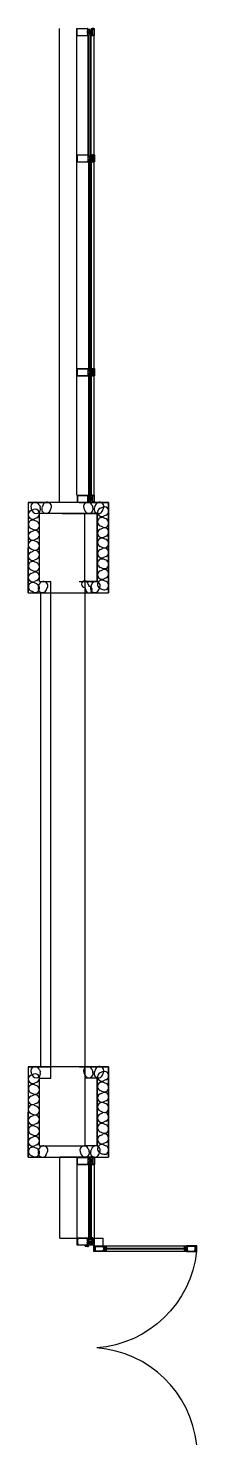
# Model space of a CAD drawing. Extents: x 11182 to 734459, y -1391328 to 152085.
# Drawn here: x 126298 to 127791, y -585206 to -572659 of the extents above; entities that cross this region are included whole.
import ezdxf

# ---------------------------------------------------------------- set-up
doc = ezdxf.new("R2010")
doc.units = 0
doc.header["$LTSCALE"] = 500
doc.header["$MEASUREMENT"] = 0
doc.layers.add('1_Wall_Exist', color=251, linetype='CONTINUOUS')

msp = doc.modelspace()

# ---------------------------------------------------------------- linework, layer by layer
at = {"layer": '1_Wall_Exist'}
for p, q in [((126574, -576859), (126574, -572659)), ((126729, -572723), (126729, -572659)), ((126729, -572659), (126824, -572659)), ((126729, -576793), (126729, -572718)), ((126729, -572723), (126824, -572723)), ((126730, -572661), (126820, -572661)), ((126730, -572721), (126730, -572661)), ((126730, -572721), (126818, -572721)), ((126820, -572718), (126822, -572718)), ((126820, -572719), (126830, -572719)), ((126821, -572721), (126824, -572721)), ((126824, -572661), (126822, -572661)), ((126822, -572663), (126824, -572663)), ((126822, -572665), (126822, -572718)), ((126822, -572665), (126822, -572665)), ((126824, -572661), (126824, -572659)), ((126824, -572663), (126824, -572679)), ((126824, -572663), (126830, -572663)), ((126830, -572670), (126824, -572670)), ((126862, -572679), (126824, -572679)), ((126850, -572682), (126824, -572682)), ((126824, -572701), (126824, -572682)), ((126850, -572701), (126824, -572701)), ((126824, -572704), (126824, -572719)), ((126862, -572704), (126824, -572704)), ((126830, -572713), (126824, -572713)), ((126824, -572723), (126824, -572721)), ((126830, -572663), (126830, -572670)), ((126830, -572719), (126830, -572713)), ((126830, -573789), (126830, -572714)), ((126836, -573789), (126836, -572714)), ((126849, -572670), (126837, -572670)), ((126849, -572713), (126837, -572713)), ((126843, -572688), (126857, -572688)), ((126843, -572694), (126857, -572694)), ((126844, -572685), (126850, -572685)), ((126844, -572698), (126850, -572698)), ((126849, -573789), (126849, -572714)), ((126850, -572682), (126850, -572685)), ((126850, -572701), (126850, -572698)), ((126855, -573789), (126855, -572714)), ((126862, -572668), (126856, -572668)), ((126862, -572714), (126856, -572714)), ((126857, -572682), (126857, -572679)), ((126857, -572688), (126857, -572685)), ((126857, -572698), (126857, -572694)), ((126857, -572701), (126857, -572704)), ((126862, -572663), (126862, -572719)), ((126862, -572663), (126864, -572663)), ((126862, -572719), (126864, -572719)), ((126865, -572661), (126864, -572659)), ((126864, -572659), (126881, -572659)), ((126864, -572663), (126871, -572665)), ((126864, -572663), (126864, -572663)), ((126864, -572665), (126864, -572717)), ((126864, -572665), (126870, -572666)), ((126864, -572717), (126865, -572717)), ((126864, -572719), (126871, -572717)), ((126864, -572719), (126864, -572719)), ((126865, -572721), (126864, -572723)), ((126864, -572723), (126881, -572723)), ((126866, -572663), (126865, -572661)), ((126873, -572664), (126865, -572661)), ((126880, -572661), (126865, -572661)), ((126865, -572717), (126870, -572716)), ((126873, -572718), (126865, -572721)), ((126866, -572719), (126865, -572721)), ((126865, -572721), (126880, -572721)), ((126866, -572663), (126871, -572665)), ((126866, -572719), (126871, -572718)), ((126870, -572666), (126873, -572666)), ((126870, -572716), (126873, -572717)), ((126871, -572665), (126871, -572665)), ((126871, -572717), (126871, -572718)), ((126873, -572666), (126873, -572664)), ((126873, -572717), (126873, -572718)), ((126880, -572661), (126880, -572721)), ((126881, -572659), (126881, -572723)), ((126881, -576793), (126881, -572718)), ((126732, -573842), (126732, -573779)), ((126732, -573779), (126828, -573779)), ((126732, -573842), (126827, -573842)), ((126734, -573780), (126824, -573780)), ((126734, -573840), (126734, -573780)), ((126734, -573840), (126822, -573840)), ((126824, -573837), (126826, -573837)), ((126824, -573838), (126834, -573838)), ((126824, -573840), (126827, -573840)), ((126828, -573780), (126826, -573780)), ((126826, -573782), (126834, -573782)), ((126826, -573784), (126826, -573837)), ((126826, -573784), (126826, -573784)), ((126827, -573842), (126827, -573840)), ((126828, -573780), (126828, -573779)), ((126828, -573782), (126828, -573798)), ((126834, -573789), (126828, -573789)), ((126866, -573798), (126828, -573798)), ((126854, -573801), (126828, -573801)), ((126828, -573820), (126828, -573801)), ((126854, -573820), (126828, -573820)), ((126828, -573823), (126828, -573838)), ((126866, -573823), (126828, -573823)), ((126834, -573832), (126828, -573832)), ((126834, -573782), (126834, -573789)), ((126834, -575683), (126834, -573831)), ((126834, -573838), (126834, -573832)), ((126853, -573789), (126840, -573789)), ((126840, -575683), (126840, -573831)), ((126853, -573832), (126840, -573832)), ((126847, -573807), (126860, -573807)), ((126847, -573814), (126860, -573814)), ((126848, -573804), (126854, -573804)), ((126848, -573817), (126854, -573817)), ((126853, -575683), (126853, -573831)), ((126854, -573801), (126854, -573804)), ((126854, -573820), (126854, -573817)), ((126866, -573787), (126859, -573787)), ((126859, -575683), (126859, -573832)), ((126866, -573833), (126859, -573833)), ((126860, -573801), (126860, -573798)), ((126860, -573807), (126860, -573804)), ((126860, -573817), (126860, -573814)), ((126860, -573820), (126860, -573823)), ((126866, -573782), (126866, -573838)), ((126866, -573782), (126867, -573782)), ((126866, -573838), (126867, -573838)), ((126868, -573780), (126867, -573779)), ((126867, -573779), (126885, -573779)), ((126867, -573783), (126867, -573782)), ((126867, -573783), (126875, -573784)), ((126867, -573784), (126867, -573836)), ((126867, -573784), (126874, -573785)), ((126867, -573836), (126869, -573836)), ((126867, -573838), (126875, -573837)), ((126867, -573838), (126867, -573838)), ((126868, -573840), (126867, -573842)), ((126867, -573842), (126885, -573842)), ((126869, -573782), (126868, -573780)), ((126877, -573783), (126868, -573780)), ((126883, -573780), (126868, -573780)), ((126877, -573837), (126868, -573840)), ((126869, -573838), (126868, -573840)), ((126868, -573840), (126883, -573840)), ((126869, -573782), (126875, -573784)), ((126869, -573836), (126874, -573835)), ((126869, -573838), (126875, -573837)), ((126874, -573785), (126877, -573785)), ((126874, -573835), (126877, -573836)), ((126875, -573784), (126875, -573784)), ((126875, -573837), (126875, -573837)), ((126877, -573785), (126877, -573783)), ((126877, -573836), (126877, -573837)), ((126883, -573780), (126883, -573840)), ((126885, -573779), (126885, -573842)), ((126732, -575737), (126732, -575673)), ((126732, -575673), (126828, -575673)), ((126732, -575737), (126827, -575737)), ((126734, -575675), (126824, -575675)), ((126734, -575735), (126734, -575675)), ((126734, -575735), (126822, -575735)), ((126823, -575675), (126824, -575675)), ((126824, -575732), (126826, -575732)), ((126824, -575733), (126834, -575733)), ((126824, -575735), (126827, -575735)), ((126828, -575675), (126826, -575675)), ((126826, -575677), (126834, -575677)), ((126826, -575679), (126826, -575732)), ((126826, -575679), (126826, -575679)), ((126827, -575737), (126827, -575735)), ((126828, -575675), (126828, -575673)), ((126828, -575677), (126828, -575692)), ((126834, -575684), (126828, -575684)), ((126866, -575692), (126828, -575692)), ((126854, -575696), (126828, -575696)), ((126828, -575715), (126828, -575696)), ((126854, -575715), (126828, -575715)), ((126828, -575718), (126828, -575733)), ((126866, -575718), (126828, -575718)), ((126834, -575726), (126828, -575726)), ((126834, -575677), (126834, -575684)), ((126834, -576799), (126834, -575726)), ((126834, -575733), (126834, -575726)), ((126853, -575684), (126840, -575684)), ((126840, -576799), (126840, -575726)), ((126853, -575726), (126840, -575726)), ((126847, -575702), (126860, -575702)), ((126847, -575708), (126860, -575708)), ((126848, -575699), (126854, -575699)), ((126848, -575712), (126854, -575712)), ((126853, -576799), (126853, -575728)), ((126854, -575696), (126854, -575699)), ((126854, -575715), (126854, -575712)), ((126866, -575682), (126859, -575682)), ((126859, -576799), (126859, -575728)), ((126866, -575728), (126859, -575728)), ((126860, -575696), (126860, -575692)), ((126860, -575702), (126860, -575699)), ((126860, -575712), (126860, -575708)), ((126860, -575715), (126860, -575718)), ((126866, -575677), (126866, -575733)), ((126866, -575677), (126867, -575677)), ((126866, -575733), (126867, -575733)), ((126868, -575675), (126867, -575673)), ((126867, -575673), (126885, -575673)), ((126867, -575677), (126875, -575679)), ((126867, -575677), (126867, -575677)), ((126867, -575679), (126867, -575731)), ((126867, -575679), (126874, -575680)), ((126867, -575731), (126869, -575731)), ((126867, -575733), (126875, -575731)), ((126867, -575733), (126867, -575733)), ((126868, -575735), (126867, -575737)), ((126867, -575737), (126885, -575737)), ((126869, -575677), (126868, -575675)), ((126877, -575678), (126868, -575675)), ((126883, -575675), (126868, -575675)), ((126877, -575732), (126868, -575735)), ((126869, -575733), (126868, -575735)), ((126868, -575735), (126883, -575735)), ((126869, -575677), (126875, -575679)), ((126869, -575731), (126874, -575730)), ((126869, -575733), (126875, -575732)), ((126874, -575680), (126877, -575680)), ((126874, -575730), (126877, -575731)), ((126875, -575679), (126875, -575679)), ((126875, -575731), (126875, -575732)), ((126877, -575680), (126877, -575678)), ((126877, -575731), (126877, -575732)), ((126883, -575675), (126883, -575735)), ((126885, -575673), (126885, -575737)), ((127008, -576858), (126298, -576858)), ((126298, -576858), (126298, -577658)), ((126298, -577658), (126299, -576858)), ((126299, -576858), (126498, -576858)), ((126396, -576880), (126405, -576902)), ((126429, -576880), (126420, -576902)), ((126732, -576794), (126827, -576794)), ((126732, -576794), (126732, -576857)), ((126732, -576794), (126827, -576794)), ((126732, -576794), (126732, -576857)), ((126732, -576857), (126827, -576857)), ((126732, -576857), (126828, -576857)), ((126734, -576795), (126822, -576795)), ((126734, -576795), (126734, -576856)), ((126734, -576796), (126822, -576796)), ((126734, -576796), (126734, -576856)), ((126734, -576856), (126823, -576856)), ((126734, -576856), (126824, -576856)), ((126748, -576858), (127008, -576858)), ((126824, -576795), (126827, -576795)), ((126824, -576796), (126827, -576796)), ((126824, -576797), (126834, -576797)), ((126824, -576798), (126834, -576798)), ((126824, -576799), (126826, -576799)), ((126824, -576799), (126826, -576799)), ((126825, -576852), (126826, -576852)), ((126825, -576854), (126827, -576854)), ((126826, -576852), (126826, -576799)), ((126826, -576852), (126826, -576799)), ((126826, -576852), (126826, -576852)), ((126826, -576854), (126834, -576854)), ((126827, -576856), (126826, -576856)), ((126828, -576856), (126826, -576856)), ((126827, -576794), (126827, -576795)), ((126827, -576794), (126827, -576796)), ((126827, -576813), (126827, -576797)), ((126834, -576804), (126827, -576804)), ((126860, -576813), (126827, -576813)), ((126854, -576816), (126827, -576816)), ((126827, -576816), (126827, -576835)), ((126854, -576835), (126827, -576835)), ((126827, -576854), (126827, -576838)), ((126866, -576838), (126827, -576838)), ((126834, -576847), (126827, -576847)), ((126827, -576854), (126834, -576854)), ((126827, -576856), (126827, -576857)), ((126828, -576813), (126828, -576798)), ((126834, -576804), (126828, -576804)), ((126866, -576813), (126828, -576813)), ((126854, -576816), (126828, -576816)), ((126828, -576816), (126828, -576835)), ((126854, -576835), (126828, -576835)), ((126828, -576854), (126828, -576838)), ((126866, -576838), (126828, -576838)), ((126834, -576847), (126828, -576847)), ((126828, -576856), (126828, -576857)), ((126834, -576797), (126834, -576804)), ((126834, -576798), (126834, -576804)), ((126834, -576854), (126834, -576847)), ((126834, -576854), (126834, -576847)), ((126853, -576804), (126840, -576804)), ((126853, -576804), (126840, -576804)), ((126853, -576847), (126840, -576847)), ((126853, -576847), (126840, -576847)), ((126847, -576819), (126854, -576819)), ((126847, -576822), (126860, -576822)), ((126847, -576822), (126860, -576822)), ((126847, -576828), (126860, -576828)), ((126847, -576829), (126860, -576829)), ((126848, -576819), (126854, -576819)), ((126848, -576831), (126854, -576831)), ((126848, -576832), (126854, -576832)), ((126854, -576816), (126854, -576819)), ((126854, -576816), (126854, -576819)), ((126854, -576835), (126854, -576831)), ((126854, -576835), (126854, -576832)), ((126866, -576803), (126859, -576803)), ((126866, -576803), (126859, -576803)), ((126866, -576848), (126859, -576848)), ((126866, -576849), (126859, -576849)), ((126860, -576816), (126860, -576813)), ((126866, -576813), (126860, -576813)), ((126860, -576816), (126860, -576813)), ((126860, -576819), (126860, -576822)), ((126860, -576819), (126860, -576822)), ((126860, -576828), (126860, -576831)), ((126860, -576829), (126860, -576832)), ((126860, -576835), (126860, -576838)), ((126860, -576835), (126860, -576838)), ((126861, -576880), (126871, -576902)), ((126866, -576797), (126867, -576797)), ((126866, -576854), (126866, -576797)), ((126866, -576798), (126867, -576798)), ((126866, -576854), (126866, -576798)), ((126866, -576854), (126867, -576854)), ((126866, -576854), (126867, -576854)), ((126867, -576794), (126885, -576794)), ((126868, -576795), (126867, -576794)), ((126867, -576794), (126885, -576794)), ((126868, -576796), (126867, -576794)), ((126867, -576798), (126867, -576797)), ((126867, -576798), (126874, -576799)), ((126867, -576798), (126875, -576799)), ((126867, -576798), (126867, -576798)), ((126867, -576852), (126867, -576799)), ((126867, -576799), (126869, -576800)), ((126867, -576852), (126867, -576800)), ((126867, -576800), (126869, -576800)), ((126867, -576851), (126874, -576851)), ((126867, -576852), (126874, -576851)), ((126867, -576853), (126874, -576852)), ((126867, -576853), (126875, -576852)), ((126867, -576853), (126867, -576854)), ((126867, -576853), (126867, -576854)), ((126868, -576856), (126867, -576857)), ((126868, -576856), (126867, -576857)), ((126867, -576857), (126885, -576857)), ((126867, -576857), (126885, -576857)), ((126868, -576795), (126883, -576795)), ((126869, -576798), (126868, -576796)), ((126877, -576799), (126868, -576796)), ((126869, -576798), (126868, -576796)), ((126868, -576796), (126883, -576796)), ((126877, -576799), (126868, -576796)), ((126877, -576852), (126868, -576855)), ((126869, -576853), (126868, -576855)), ((126877, -576853), (126868, -576856)), ((126869, -576854), (126868, -576856)), ((126883, -576856), (126868, -576856)), ((126883, -576856), (126868, -576856)), ((126869, -576798), (126874, -576799)), ((126869, -576798), (126875, -576799)), ((126869, -576800), (126874, -576800)), ((126869, -576800), (126874, -576801)), ((126869, -576853), (126874, -576852)), ((126869, -576854), (126875, -576852)), ((126874, -576799), (126874, -576799)), ((126874, -576800), (126877, -576800)), ((126874, -576801), (126877, -576800)), ((126874, -576851), (126877, -576851)), ((126874, -576851), (126877, -576851)), ((126874, -576852), (126874, -576852)), ((126875, -576799), (126875, -576799)), ((126875, -576852), (126875, -576852)), ((126877, -576800), (126877, -576799)), ((126877, -576800), (126877, -576799)), ((126877, -576851), (126877, -576852)), ((126877, -576851), (126877, -576853)), ((126883, -576856), (126883, -576795)), ((126883, -576856), (126883, -576796)), ((126893, -576880), (126884, -576902)), ((126885, -576857), (126885, -576794)), ((126885, -576857), (126885, -576794)), ((126935, -576910), (126958, -576901)), ((127008, -577658), (127008, -576858)), ((127008, -576858), (127008, -577658)), ((126323, -576931), (126345, -576921)), ((126334, -576932), (126325, -576909)), ((126374, -576994), (126352, -577003)), ((126374, -577027), (126352, -577018)), ((126398, -577558), (126398, -576958)), ((126798, -576958), (126398, -576958)), ((126491, -576932), (126498, -576914)), ((126498, -576914), (126500, -576909)), ((126599, -576958), (126909, -576958)), ((126790, -576909), (126799, -576932)), ((126798, -577558), (126798, -576958)), ((126908, -576958), (126806, -576958)), ((126908, -576958), (126908, -577558)), ((126908, -577558), (126909, -576958)), ((126955, -576932), (126964, -576910)), ((126988, -576972), (126965, -576981)), ((126988, -577005), (126965, -576996)), ((126322, -577089), (126344, -577098)), ((126322, -577118), (126345, -577109)), ((126936, -577067), (126958, -577076)), ((126936, -577096), (126958, -577087)), ((126322, -577271), (126345, -577280)), ((126374, -577180), (126352, -577190)), ((126374, -577209), (126352, -577199)), ((126936, -577249), (126958, -577258)), ((126936, -577276), (126958, -577267)), ((126988, -577158), (126965, -577168)), ((126988, -577187), (126965, -577178)), ((126322, -577298), (126345, -577289)), ((126374, -577360), (126352, -577369)), ((126374, -577393), (126352, -577384)), ((126988, -577338), (126965, -577347)), ((126988, -577371), (126965, -577362)), ((126322, -577455), (126345, -577464)), ((126322, -577487), (126345, -577478)), ((126936, -577433), (126958, -577443)), ((126936, -577465), (126958, -577456)), ((126988, -577527), (126965, -577537)), ((126322, -577643), (126345, -577652)), ((126374, -577549), (126352, -577559)), ((126374, -577581), (126352, -577572)), ((126396, -577582), (126387, -577605)), ((126398, -577558), (126498, -577558)), ((126458, -577634), (126467, -577612)), ((126499, -581958), (126499, -577558)), ((126748, -577558), (126908, -577558)), ((126798, -577612), (126807, -577635)), ((126799, -577558), (126799, -582559)), ((126908, -577558), (126806, -577558)), ((126829, -577582), (126838, -577604)), ((126860, -577582), (126851, -577604)), ((126923, -577634), (126932, -577612)), ((126936, -577621), (126958, -577630)), ((126988, -577559), (126966, -577550)), ((126298, -577658), (127008, -577658)), ((126298, -577658), (126498, -577658)), ((126410, -581859), (126410, -577658)), ((126748, -577658), (127008, -577658)), ((127008, -581859), (126298, -581859)), ((126298, -581859), (126298, -582659)), ((126298, -582659), (126299, -581859)), ((126299, -581859), (126498, -581859)), ((126323, -581931), (126345, -581922)), ((126334, -581932), (126325, -581910)), ((126396, -581880), (126405, -581903)), ((126748, -581859), (127008, -581859)), ((126790, -581910), (126799, -581932)), ((126861, -581880), (126871, -581902)), ((126893, -581880), (126884, -581902)), ((126935, -581910), (126958, -581901)), ((126955, -581932), (126964, -581910)), ((127008, -582659), (127008, -581859)), ((127008, -581859), (127008, -582659)), ((126374, -581994), (126352, -582003)), ((126374, -582027), (126352, -582018)), ((126398, -582559), (126398, -581958)), ((126398, -581959), (126498, -581959)), ((126908, -581959), (126806, -581959)), ((126908, -582558), (126909, -581958)), ((126908, -581959), (126908, -582559)), ((126988, -581972), (126965, -581982)), ((126988, -582005), (126965, -581996)), ((126322, -582089), (126344, -582099)), ((126322, -582119), (126345, -582109)), ((126936, -582067), (126958, -582077)), ((126936, -582097), (126958, -582088)), ((126988, -582159), (126965, -582168)), ((126322, -582271), (126345, -582280)), ((126322, -582298), (126345, -582289)), ((126374, -582181), (126352, -582190)), ((126374, -582209), (126352, -582200)), ((126936, -582249), (126958, -582259)), ((126936, -582276), (126958, -582267)), ((126988, -582187), (126965, -582178)), ((126374, -582360), (126352, -582370)), ((126374, -582394), (126352, -582384)), ((126988, -582338), (126965, -582348)), ((126988, -582372), (126965, -582362)), ((126322, -582456), (126345, -582465)), ((126322, -582488), (126345, -582478)), ((126374, -582550), (126352, -582559)), ((126936, -582434), (126958, -582443)), ((126936, -582466), (126958, -582457)), ((126988, -582528), (126965, -582537)), ((126988, -582560), (126966, -582550)), ((126298, -582659), (127008, -582659)), ((126322, -582644), (126345, -582653)), ((126374, -582582), (126352, -582572)), ((126396, -582583), (126387, -582605)), ((126398, -582559), (126799, -582559)), ((126458, -582634), (126467, -582612)), ((126885, -582660), (126577, -582659)), ((126577, -583376), (126577, -582659)), ((126732, -582723), (126732, -582660)), ((126732, -582660), (126828, -582660)), ((126734, -582661), (126824, -582661)), ((126734, -582722), (126734, -582661)), ((126748, -582659), (127008, -582659)), ((126757, -582612), (126767, -582635)), ((126908, -582559), (126806, -582559)), ((126828, -582661), (126826, -582661)), ((126826, -582663), (126834, -582663)), ((126826, -582665), (126826, -582718)), ((126826, -582665), (126826, -582665)), ((126828, -582661), (126828, -582660)), ((126828, -582663), (126828, -582679)), ((126834, -582670), (126828, -582670)), ((126829, -582582), (126838, -582605)), ((126834, -582663), (126834, -582670)), ((126853, -582670), (126840, -582670)), ((126860, -582583), (126851, -582605)), ((126866, -582668), (126859, -582668)), ((126866, -582663), (126866, -582719)), ((126866, -582663), (126867, -582663)), ((126868, -582661), (126867, -582660)), ((126867, -582660), (126885, -582660)), ((126867, -582664), (126867, -582663)), ((126867, -582664), (126875, -582665)), ((126867, -582665), (126867, -582717)), ((126867, -582665), (126874, -582666)), ((126883, -582661), (126868, -582661)), ((126869, -582664), (126868, -582662)), ((126877, -582665), (126868, -582662)), ((126869, -582664), (126875, -582665)), ((126874, -582666), (126877, -582666)), ((126875, -582665), (126875, -582665)), ((126877, -582666), (126877, -582665)), ((126883, -582661), (126883, -582722)), ((126885, -582660), (126885, -582723)), ((126923, -582634), (126932, -582612)), ((126936, -582622), (126958, -582631)), ((126732, -583376), (126732, -582719)), ((126732, -582723), (126827, -582723)), ((126734, -582722), (126822, -582722)), ((126824, -582718), (126826, -582718)), ((126824, -582719), (126834, -582719)), ((126824, -582722), (126827, -582722)), ((126827, -582723), (126827, -582722)), ((126866, -582679), (126828, -582679)), ((126854, -582682), (126828, -582682)), ((126828, -582701), (126828, -582682)), ((126854, -582701), (126828, -582701)), ((126828, -582704), (126828, -582719)), ((126866, -582704), (126828, -582704)), ((126834, -582713), (126828, -582713)), ((126834, -582719), (126834, -582713)), ((126834, -583376), (126834, -582715)), ((126853, -582713), (126840, -582713)), ((126840, -583376), (126840, -582715)), ((126847, -582688), (126860, -582688)), ((126847, -582695), (126860, -582695)), ((126848, -582685), (126854, -582685)), ((126848, -582698), (126854, -582698)), ((126853, -583376), (126853, -582715)), ((126854, -582682), (126854, -582685)), ((126854, -582701), (126854, -582698)), ((126866, -582714), (126859, -582714)), ((126859, -583376), (126859, -582715)), ((126860, -582682), (126860, -582679)), ((126860, -582688), (126860, -582685)), ((126860, -582698), (126860, -582695)), ((126860, -582701), (126860, -582704)), ((126866, -582719), (126867, -582719)), ((126867, -582717), (126869, -582717)), ((126867, -582719), (126875, -582718)), ((126867, -582719), (126867, -582719)), ((126868, -582722), (126867, -582723)), ((126867, -582723), (126885, -582723)), ((126877, -582718), (126868, -582721)), ((126869, -582719), (126868, -582721)), ((126868, -582722), (126883, -582722)), ((126869, -582717), (126874, -582716)), ((126869, -582719), (126875, -582718)), ((126874, -582716), (126877, -582717)), ((126875, -582718), (126875, -582718)), ((126877, -582717), (126877, -582718)), ((126885, -583376), (126885, -582719)), ((126577, -583376), (126961, -583376)), ((126732, -583437), (126732, -583374)), ((126732, -583374), (126828, -583374)), ((126820, -583376), (126734, -583376)), ((126734, -583376), (126734, -583384)), ((126734, -583384), (126737, -583384)), ((126737, -583389), (126734, -583389)), ((126734, -583389), (126734, -583424)), ((126734, -583424), (126737, -583424)), ((126737, -583384), (126737, -583389)), ((126737, -583424), (126737, -583429)), ((126820, -583374), (126833, -583371)), ((126820, -583384), (126820, -583376)), ((126823, -583384), (126820, -583384)), ((126820, -583402), (126820, -583399)), ((126820, -583399), (126823, -583399)), ((126825, -583402), (126820, -583402)), ((126820, -583412), (126825, -583412)), ((126820, -583414), (126820, -583412)), ((126823, -583414), (126820, -583414)), ((126825, -583376), (126823, -583376)), ((126823, -583376), (126823, -583381)), ((126823, -583381), (126828, -583381)), ((126823, -583399), (126823, -583384)), ((126823, -583429), (126823, -583414)), ((126825, -583379), (126825, -583376)), ((126828, -583379), (126825, -583379)), ((126825, -583412), (126825, -583402)), ((126828, -583374), (126828, -583379)), ((126828, -583381), (126828, -583399)), ((126833, -583386), (126828, -583386)), ((126828, -583399), (126858, -583399)), ((126828, -583402), (126843, -583402)), ((126828, -583412), (126828, -583402)), ((126830, -583412), (126828, -583412)), ((126828, -583414), (126828, -583432)), ((126863, -583414), (126828, -583414)), ((126843, -583412), (126830, -583412)), ((126830, -583429), (126830, -583414)), ((126833, -583366), (126833, -583386)), ((126833, -583386), (126863, -583386)), ((126835, -583414), (126835, -583429)), ((126838, -583386), (126840, -583366)), ((126843, -583402), (126838, -583407)), ((126838, -583407), (126843, -583412)), ((126838, -583424), (126838, -583414)), ((126878, -583424), (126838, -583424)), ((126853, -583381), (126840, -583381)), ((126848, -583404), (126840, -583407)), ((126840, -583407), (126848, -583409)), ((126858, -583404), (126848, -583404)), ((126848, -583409), (126858, -583409)), ((126853, -583366), (126853, -583386)), ((126858, -583386), (126858, -583366)), ((126871, -583374), (126858, -583371)), ((126858, -583399), (126858, -583414)), ((126866, -583399), (126858, -583399)), ((126863, -583374), (126863, -583379)), ((126871, -583374), (126863, -583374)), ((126863, -583379), (126866, -583379)), ((126863, -583414), (126866, -583399)), ((126866, -583376), (126868, -583376)), ((126866, -583379), (126866, -583376)), ((126868, -583381), (126866, -583381)), ((126866, -583381), (126866, -583417)), ((126866, -583384), (126871, -583384)), ((126868, -583399), (126866, -583399)), ((126866, -583417), (126878, -583417)), ((126868, -583376), (126868, -583381)), ((126868, -583414), (126868, -583399)), ((126873, -583402), (126868, -583402)), ((126868, -583404), (126873, -583404)), ((126868, -583409), (126873, -583409)), ((126868, -583412), (126873, -583412)), ((126881, -583414), (126868, -583414)), ((126871, -583376), (126871, -583374)), ((126871, -583376), (126883, -583376)), ((126871, -583384), (126871, -583381)), ((126871, -583381), (126878, -583381)), ((126878, -583381), (126873, -583376)), ((126873, -583412), (126873, -583402)), ((126878, -583417), (126878, -583424)), ((126881, -583437), (126881, -583376)), ((126883, -583376), (126883, -583437)), ((126961, -583442), (126961, -583376)), ((126881, -583437), (126732, -583437)), ((126734, -583429), (126734, -583434)), ((126737, -583429), (126734, -583429)), ((126734, -583434), (126820, -583434)), ((126803, -583437), (126802, -583447)), ((126802, -583447), (126803, -583439)), ((126802, -583447), (126823, -583447)), ((126808, -583447), (126802, -583447)), ((126803, -583439), (126803, -583437)), ((126805, -583437), (126805, -583444)), ((126813, -583439), (126805, -583437)), ((126805, -583444), (126808, -583442)), ((126808, -583439), (126808, -583447)), ((126808, -583439), (126823, -583439)), ((126808, -583447), (126810, -583439)), ((126823, -583447), (126808, -583447)), ((126820, -583429), (126823, -583429)), ((126820, -583434), (126820, -583429)), ((126828, -583437), (126820, -583439)), ((126820, -583444), (126820, -583447)), ((126823, -583444), (126820, -583444)), ((126823, -583432), (126823, -583437)), ((126825, -583432), (126823, -583432)), ((126823, -583439), (126823, -583444)), ((126823, -583447), (126823, -583449)), ((126823, -583449), (126828, -583449)), ((126825, -583432), (126825, -583434)), ((126828, -583432), (126825, -583432)), ((126825, -583434), (126828, -583434)), ((126825, -583437), (126825, -583434)), ((126825, -583434), (126830, -583434)), ((126825, -583447), (126825, -583439)), ((126828, -583442), (126825, -583442)), ((126825, -583447), (126828, -583447)), ((126828, -583434), (126828, -583437)), ((126828, -583442), (126828, -583437)), ((126828, -583449), (126828, -583439)), ((126835, -583429), (126830, -583429)), ((126830, -583437), (126835, -583434)), ((126830, -583434), (126830, -583437)), ((126833, -583439), (126830, -583439)), ((126830, -583439), (126830, -583447)), ((126835, -583444), (126833, -583439)), ((126835, -583434), (126853, -583434)), ((126853, -583429), (126863, -583429)), ((126853, -583434), (126853, -583429)), ((126863, -583429), (126863, -583434)), ((126863, -583434), (126881, -583434)), ((126879, -583444), (126970, -583444)), ((126879, -583495), (126879, -583444)), ((126970, -583495), (126879, -583495)), ((126882, -583495), (126887, -583449)), ((126892, -583449), (126955, -583449)), ((126892, -583452), (126892, -583449)), ((126895, -583452), (126892, -583452)), ((126892, -583475), (126892, -583470)), ((126892, -583470), (126895, -583470)), ((126895, -583474), (126892, -583475)), ((126892, -583485), (126895, -583485)), ((126892, -583490), (126892, -583485)), ((126955, -583490), (126892, -583490)), ((126895, -583470), (126895, -583452)), ((126895, -583485), (126895, -583474)), ((126955, -583487), (126955, -583490)), ((126960, -583447), (126960, -583449)), ((126970, -583447), (126960, -583447)), ((126960, -583449), (126965, -583449)), ((126960, -583454), (126965, -583454)), ((126965, -583485), (126960, -583485)), ((126960, -583487), (126960, -583492)), ((126965, -583487), (126960, -583487)), ((126960, -583492), (127710, -583492)), ((126963, -583447), (126963, -583449)), ((127697, -583447), (126963, -583447)), ((126963, -583449), (126973, -583449)), ((126963, -583490), (126963, -583487)), ((126968, -583490), (126963, -583490)), ((126965, -583449), (126970, -583452)), ((126965, -583454), (126965, -583485)), ((126965, -583487), (126965, -583490)), ((126970, -583487), (126965, -583487)), ((126965, -583490), (126988, -583490)), ((126970, -583490), (126968, -583490)), ((126970, -583444), (126970, -583447)), ((126970, -583452), (126970, -583487)), ((126970, -583490), (126970, -583495)), ((126970, -583492), (126970, -583490)), ((126973, -583449), (126973, -583447)), ((126975, -583464), (126975, -583472)), ((126996, -583464), (126975, -583464)), ((126975, -583472), (127695, -583472)), ((126981, -583459), (126980, -583462)), ((126980, -583462), (126980, -583464)), ((126980, -583462), (126983, -583462)), ((126980, -583477), (126980, -583474)), ((126980, -583477), (126981, -583480)), ((126983, -583477), (126980, -583477)), ((126983, -583459), (126981, -583459)), ((126983, -583462), (126983, -583459)), ((126988, -583457), (126985, -583457)), ((126986, -583459), (126985, -583462)), ((126985, -583462), (126988, -583462)), ((126985, -583480), (126986, -583477)), ((126988, -583482), (126985, -583482)), ((126986, -583477), (126988, -583477)), ((126988, -583462), (126988, -583447)), ((126988, -583447), (126988, -583457)), ((126988, -583477), (126988, -583492)), ((126988, -583490), (126988, -583482)), ((126996, -583464), (127675, -583464)), ((127675, -583464), (127695, -583464)), ((127682, -583447), (127700, -583447)), ((127682, -583447), (127682, -583457)), ((127682, -583462), (127682, -583447)), ((127682, -583457), (127685, -583457)), ((127685, -583462), (127682, -583462)), ((127682, -583477), (127682, -583492)), ((127685, -583477), (127682, -583477)), ((127682, -583482), (127685, -583482)), ((127682, -583490), (127682, -583482)), ((127705, -583490), (127682, -583490)), ((127685, -583459), (127685, -583462)), ((127685, -583480), (127685, -583477)), ((127687, -583459), (127690, -583459)), ((127687, -583462), (127687, -583459)), ((127690, -583462), (127687, -583462)), ((127687, -583477), (127690, -583477)), ((127690, -583459), (127690, -583464)), ((127690, -583477), (127690, -583474)), ((127690, -583477), (127690, -583480)), ((127695, -583464), (127695, -583472)), ((127697, -583449), (127697, -583447)), ((127710, -583449), (127697, -583449)), ((127700, -583444), (127700, -583447)), ((127791, -583444), (127700, -583444)), ((127700, -583447), (127702, -583447)), ((127700, -583447), (127710, -583447)), ((127705, -583449), (127700, -583452)), ((127700, -583452), (127700, -583487)), ((127700, -583487), (127705, -583487)), ((127700, -583490), (127700, -583495)), ((127700, -583492), (127700, -583490)), ((127700, -583490), (127702, -583490)), ((127700, -583495), (127791, -583495)), ((127702, -583447), (127707, -583447)), ((127702, -583490), (127707, -583490)), ((127710, -583454), (127705, -583454)), ((127705, -583454), (127705, -583485)), ((127705, -583485), (127710, -583485)), ((127705, -583487), (127710, -583487)), ((127705, -583487), (127705, -583490)), ((127707, -583447), (127707, -583449)), ((127707, -583490), (127707, -583487)), ((127710, -583447), (127710, -583449)), ((127710, -583487), (127710, -583492)), ((127778, -583449), (127715, -583449)), ((127715, -583487), (127715, -583490)), ((127715, -583490), (127778, -583490)), ((127775, -583485), (127776, -583474)), ((127778, -583485), (127775, -583485)), ((127776, -583452), (127778, -583452)), ((127776, -583470), (127776, -583452)), ((127778, -583470), (127776, -583470)), ((127776, -583474), (127778, -583474)), ((127778, -583452), (127778, -583449)), ((127778, -583474), (127778, -583470)), ((127778, -583490), (127778, -583485)), ((127788, -583495), (127783, -583449)), ((127791, -583495), (127791, -583444))]:
    msp.add_line(p, q, dxfattribs=at)
at = {"layer": '1_Wall_Exist', "extrusion": (0, 0, -1)}
for centre, radius, start, end in [((-126821, -572720), 2.62, 267.8789, 83.4181), ((-126820, -572720), 1, 264.8056, 84.2894), ((-126844, -572692), 6.3, 270, 91.8183), ((-126844, -572691), 3.18, 282.7244, 77.2756), ((-126856, -572683), 2.16, 236.3099, 123.6901), ((-126860, -572729), 6.6, 49.3045, 122.0054), ((-126824, -573839), 2.62, 267.8789, 83.4181), ((-126824, -573839), 1, 264.8056, 84.2894), ((-126848, -573811), 6.3, 270, 91.8183), ((-126848, -573810), 3.18, 282.7244, 77.2756), ((-126859, -573803), 2.16, 236.3099, 123.6901), ((-126864, -573848), 6.6, 49.3045, 122.0054), ((-126824, -575734), 2.62, 267.8789, 83.4181), ((-126824, -575734), 1, 264.8056, 84.2894), ((-126848, -575705), 6.3, 270, 91.8183), ((-126848, -575705), 3.18, 282.7244, 77.2756), ((-126859, -575697), 2.16, 236.3099, 123.6901), ((-126864, -575742), 6.6, 49.3045, 122.0054), ((-126824, -576796), 2.62, 276.5819, 92.1211), ((-126824, -576797), 2.62, 276.5819, 92.1211), ((-126824, -576796), 1, 275.7106, 95.1944), ((-126824, -576797), 1, 275.7106, 95.1944), ((-126847, -576825), 6.3, 268.1817, 90), ((-126848, -576825), 6.3, 268.1817, 90), ((-126848, -576825), 3.18, 282.7244, 77.2756), ((-126848, -576826), 3.18, 282.7244, 77.2756), ((-126859, -576833), 2.16, 236.3099, 123.6901), ((-126859, -576833), 2.16, 236.3099, 123.6901), ((-126864, -576788), 6.6, 237.9946, 310.6955), ((-126864, -576788), 6.6, 237.9946, 310.6955), ((-126824, -582720), 2.62, 267.8789, 83.4181), ((-126824, -582720), 1, 264.8056, 84.2894), ((-126848, -582692), 6.3, 270, 91.8183), ((-126848, -582692), 3.18, 282.7244, 77.2756), ((-126859, -582684), 2.16, 236.3099, 123.6901), ((-126864, -582729), 6.6, 49.3045, 122.0054), ((-126832, -583387), 964, 186.1931, 265.5845), ((-126828, -583584), 185, 133.3422, 135.5889), ((-127678, -583461), 3.91, 199.359, 288.8861), ((-127686, -583461), 4.13, 74.6237, 160.2532), ((-127687, -583460), 2.5, 4.5739, 177.7974), ((-127686, -583479), 3.72, 195.5241, 290.3764), ((-127688, -583463), 1.69, 135, 315), ((-127688, -583473), 1.76, 42.7094, 227.2906), ((-127711, -583488), 3.94, 69.2744, 161.1139)]:
    msp.add_arc(centre, radius, start, end, dxfattribs=at)
at = {"layer": '1_Wall_Exist'}
for centre, radius, start, end in [((126822, -572662), 2.62, 87.8789, 263.4181), ((126822, -572662), 1, 84.8056, 264.2894), ((126855, -572699), 2.05, 46.9749, 313.0251), ((126860, -572654), 6.6, 229.3045, 302.0054), ((126826, -573781), 2.62, 87.8789, 263.4181), ((126826, -573781), 1, 84.8056, 264.2894), ((126859, -573819), 2.05, 46.9749, 313.0251), ((126864, -573773), 6.6, 229.3045, 302.0054), ((126826, -575676), 2.62, 87.8789, 263.4181), ((126826, -575676), 1, 84.8056, 264.2894), ((126859, -575713), 2.05, 46.9749, 313.0251), ((126864, -575668), 6.6, 229.3045, 302.0054), ((126360, -576895), 38.6, 22.5741, 202.4368), ((126369, -576917), 38.5, 202.4368, 22.4368), ((126455, -576917), 38.5, 157.2313, 337.7009), ((126465, -576894), 38.6, 337.2888, 157.5632), ((126826, -576894), 38.6, 22.7112, 202.5172), ((126835, -576917), 38.6, 202.5741, 22.4368), ((126826, -576855), 2.62, 96.5819, 272.1211), ((126826, -576855), 2.62, 96.5819, 272.1211), ((126826, -576855), 1, 95.7106, 275.1944), ((126826, -576855), 1, 95.7106, 275.1944), ((126859, -576817), 2.05, 46.9749, 313.0251), ((126859, -576817), 2.05, 46.9749, 313.0251), ((126864, -576863), 6.6, 57.9946, 130.6955), ((126864, -576863), 6.6, 57.9946, 130.6955), ((126920, -576917), 38.6, 157.2888, 337.7572), ((126929, -576894), 38.6, 337.2888, 157.7009), ((126973, -576936), 38.6, 292.7112, 112.3801), ((126337, -576967), 38.6, 112.5741, 292.4368), ((126337, -577053), 38.5, 67.2313, 247.7009), ((126359, -577063), 38.6, 247.2888, 67.4259), ((126359, -576958), 38.6, 292.5741, 112.5741), ((126951, -576945), 38.6, 112.5741, 292.3801), ((126951, -577031), 38.6, 67.2888, 247.7009), ((126973, -577041), 38.6, 247.2888, 67.4828), ((126337, -577154), 38.6, 112.5172, 292.2428), ((126359, -577145), 38.6, 292.2428, 112.5741), ((126951, -577132), 38.5, 112.4368, 292.3801), ((126973, -577123), 38.5, 292.2991, 112.5741), ((126337, -577235), 38.6, 67.6199, 247.4259), ((126359, -577244), 38.6, 247.7572, 67.4828), ((126951, -577213), 38.6, 67.6199, 247.4259), ((126951, -577312), 38.5, 112.4368, 292.3801), ((126973, -577222), 38.6, 247.7572, 67.4828), ((126973, -577302), 38.6, 292.5741, 112.5741), ((126337, -577419), 38.5, 67.2313, 247.7572), ((126337, -577334), 38.5, 112.4368, 292.4368), ((126359, -577324), 38.6, 292.5741, 112.5741), ((126359, -577429), 38.6, 247.2888, 67.5632), ((126951, -577398), 38.6, 67.2888, 247.7009), ((126973, -577407), 38.6, 247.2888, 67.5632), ((126337, -577523), 38.5, 112.4368, 292.4368), ((126359, -577514), 38.6, 292.5741, 112.5172), ((126951, -577501), 38.6, 112.5741, 292.2428), ((126973, -577492), 38.6, 292.5741, 112.5172), ((126337, -577607), 38.6, 67.2888, 247.6199), ((126359, -577617), 38.6, 247.2888, 67.7009), ((126423, -577619), 38.6, 157.2888, 337.7009), ((126432, -577597), 38.6, 337.2888, 157.5632), ((126799, -577583), 29.6, 0.9677, 267.8717), ((126836, -577633), 28.8, 182.1873, 86.2255), ((126887, -577619), 38.6, 157.2888, 337.7572), ((126896, -577597), 38.5, 337.2313, 157.7009), ((126951, -577586), 38.6, 67.2888, 247.5632), ((126973, -577595), 38.5, 247.2313, 67.7009), ((126360, -581895), 38.6, 22.5741, 202.4368), ((126369, -581917), 38.5, 202.4368, 22.4368), ((126359, -581958), 38.6, 292.5741, 112.5741), ((126826, -581895), 38.6, 22.7112, 202.5172), ((126835, -581917), 38.6, 202.5741, 22.4368), ((126920, -581917), 38.6, 157.2888, 337.7572), ((126929, -581895), 38.6, 337.2888, 157.7009), ((126951, -581946), 38.6, 112.5741, 292.3801), ((126973, -581937), 38.6, 292.7112, 112.3801), ((126337, -581968), 38.6, 112.5741, 292.4368), ((126337, -582054), 38.5, 67.2313, 247.7009), ((126359, -582063), 38.6, 247.2888, 67.4259), ((126951, -582032), 38.6, 67.2888, 247.7009), ((126973, -582041), 38.6, 247.2888, 67.4828), ((126337, -582154), 38.6, 112.5172, 292.2428), ((126359, -582145), 38.6, 292.2428, 112.5741), ((126951, -582132), 38.5, 112.4368, 292.3801), ((126973, -582123), 38.5, 292.2991, 112.5741), ((126337, -582235), 38.6, 67.6199, 247.4259), ((126337, -582334), 38.5, 112.4368, 292.4368), ((126359, -582245), 38.6, 247.7572, 67.4828), ((126359, -582325), 38.6, 292.5741, 112.5741), ((126951, -582214), 38.6, 67.6199, 247.4259), ((126951, -582312), 38.5, 112.4368, 292.3801), ((126973, -582223), 38.6, 247.7572, 67.4828), ((126973, -582303), 38.6, 292.5741, 112.5741), ((126337, -582420), 38.5, 67.2313, 247.7572), ((126359, -582429), 38.6, 247.2888, 67.5632), ((126951, -582398), 38.6, 67.2888, 247.7009), ((126973, -582407), 38.6, 247.2888, 67.5632), ((126337, -582523), 38.5, 112.4368, 292.4368), ((126359, -582514), 38.6, 292.5741, 112.5172), ((126951, -582501), 38.6, 112.5741, 292.2428), ((126951, -582586), 38.6, 67.2888, 247.5632), ((126973, -582492), 38.6, 292.5741, 112.5172), ((126337, -582608), 38.6, 67.2888, 247.6199), ((126359, -582617), 38.6, 247.2888, 67.7009), ((126423, -582620), 38.6, 157.2888, 337.7009), ((126432, -582597), 38.6, 337.2888, 157.5632), ((126793, -582597), 38.6, 22.7112, 202.5172), ((126802, -582620), 38.6, 202.5741, 22.3801), ((126826, -582662), 2.62, 87.8789, 263.4181), ((126826, -582662), 1, 84.8056, 264.2894), ((126887, -582620), 38.6, 157.2888, 337.7572), ((126864, -582654), 6.6, 229.3045, 302.0054), ((126896, -582597), 38.5, 337.2313, 157.7009), ((126973, -582595), 38.5, 247.2313, 67.7009), ((126859, -582700), 2.05, 46.9749, 313.0251), ((126959, -583489), 4.42, 75.6507, 156.2974), ((126982, -583463), 1.76, 137.2906, 312.7094), ((126982, -583473), 1.69, 45, 225), ((126983, -583459), 2.49, 2.2906, 177.7094), ((126984, -583461), 4.04, 74.2488, 159.7751), ((126984, -583479), 3.58, 192.875, 292.9887), ((126992, -583461), 4, 198.8861, 287.5256), ((127053, -583537), 88.2, 132.7094, 137.2906), ((130856, -580422), 4406, 223.8084, 223.9001), ((127842, -583584), 185, 133.3422, 135.5889), ((126832, -585310), 965, 6.2049, 85.5849)]:
    msp.add_arc(centre, radius, start, end, dxfattribs=at)
at = {"layer": '1_Wall_Exist', "extrusion": (0, 0, -1)}
for centre in [(126872, -583378), (126829, -583448)]:
    msp.add_ellipse(centre, major_axis=(1.25, 1.25), ratio=1, start_param=-0.039979, end_param=4.712389, dxfattribs=at)

doc.saveas('drawing.dxf')
